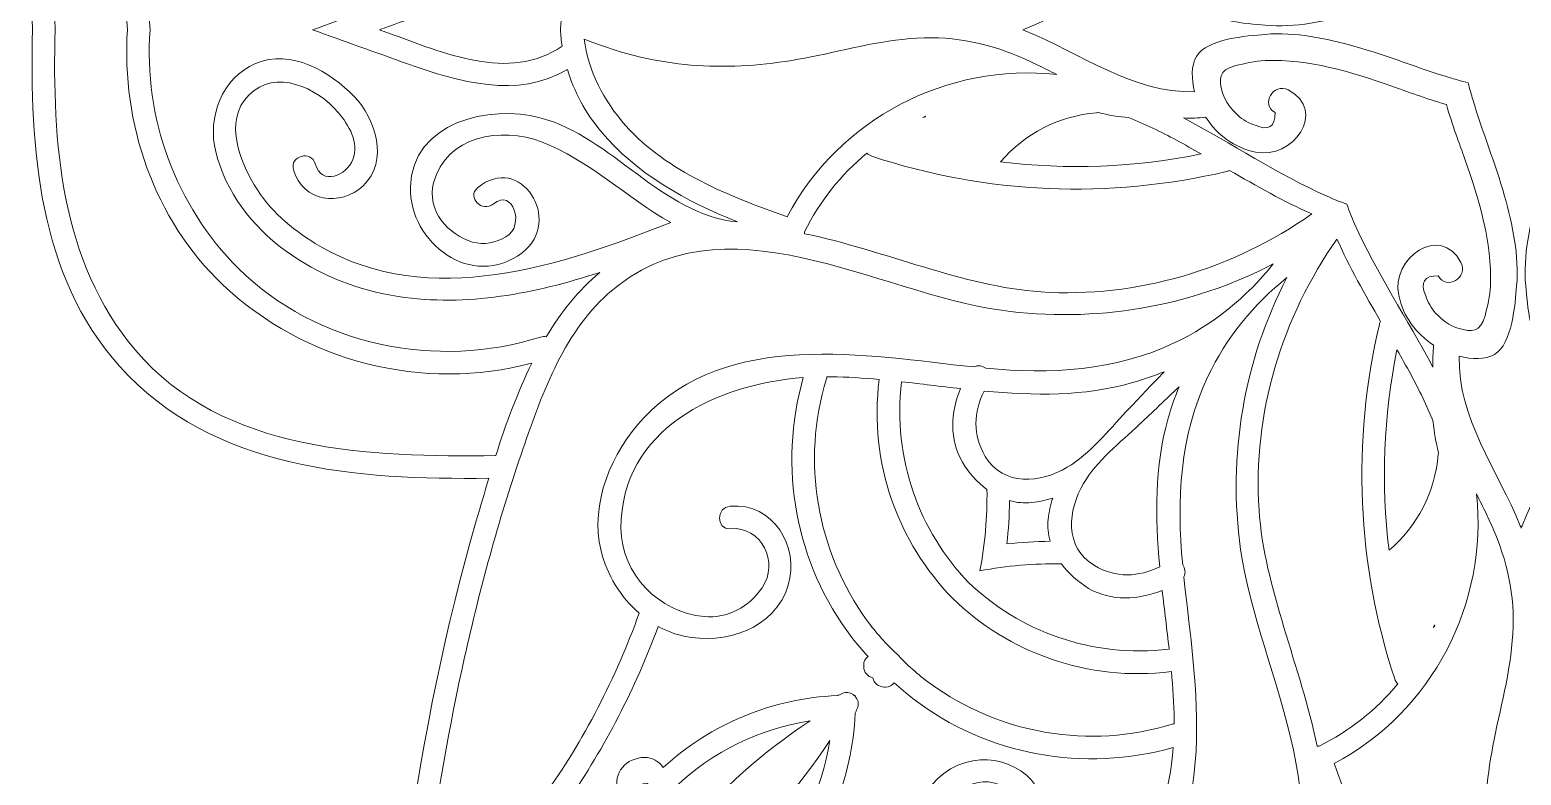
# Model space of a CAD drawing. Header units: inches. Extents: x 57 to 653, y -399 to -7.
# Drawn here: x 57.5 to 150, y -146.3 to -100 of the extents above; entities that cross this region are included whole.
import ezdxf

# ---------------------------------------------------------------- set-up
doc = ezdxf.new("R2010")
doc.units = ezdxf.units.IN
doc.header["$MEASUREMENT"] = 0
doc.layers.add('Layer 1', color=7, linetype='Continuous')

# ---------------------------------------------------------------- blocks, each defined once
blk = doc.blocks.new('block 6')
at = {"layer": 'Layer 1', "lineweight": 0}
for points, knots in [([(236.968894737045, -79.11944948006021), (231.1768850215267, -72.65086168215021), (222.1841042384058, -72.07138004308217), (214.0566504423259, -72.16523429268273), (214.3267687312036, -71.26615461727124), (214.5816922614413, -70.38064860363374), (214.830808877552, -69.5260886032047), (218.688632278785, -56.29171998138918), (220.1704599824643, -42.5868219468357), (221.1286008136594, -28.87142307590329), (207.4131535517718, -29.82951551614678), (193.7082555172219, -31.31131902434936), (180.4739110908795, -35.16921501201068), (179.6193268949755, -35.41830743264654), (178.7338692722915, -35.67327935383582), (177.8347654014033, -35.94337344723499), (177.9286438464806, -27.81589545568204), (177.3492105983623, -18.82313886803604), (170.8805018230742, -13.03110495704277), (165.2238899886524, -7.966048303980642), (157.3276481567882, -7.464476096134604), (150, -7.62963441213833), (142.6723518432154, -7.464476096134604), (134.7761100113512, -7.966048303980642), (129.1194981769258, -13.03110495704277), (122.6507894016395, -18.82313886803604), (122.0713561535249, -27.81589545568204), (122.1652345986004, -35.94337344723499), (121.2661307277122, -35.67327935383582), (120.3806731050245, -35.41830743264654), (119.5260889091205, -35.16921501201068), (106.2917444827781, -31.31131902434936), (92.58684644822824, -29.82951551614678), (78.87139918634603, -28.87142307590329), (79.82954001753933, -42.5868219468357), (81.31136772121499, -56.29171998138918), (85.1691911224516, -69.5260886032047), (85.41830773856236, -70.38064860363374), (85.67323126880183, -71.26615461727124), (85.94334955767408, -72.16523429268273), (77.81589576159786, -72.07138004308217), (68.82311497847877, -72.65086168215021), (63.03110526296041, -79.11944948006021), (57.96602441441973, -84.77613390091028), (57.46450059752533, -92.67232734182289), (57.62961052257742, -99.999999694086), (57.46450059752533, -107.327696241824), (57.96602441441973, -115.2238654872599), (63.03110526296041, -120.8805499081118), (68.82311497847877, -127.34913770602), (77.81589576159786, -127.9286435405629), (85.94334955767408, -127.8347650954875), (85.67323126880183, -128.7338447708989), (85.41830773856236, -129.6193749800132), (85.1691911224516, -130.4739349804404), (81.31136772121499, -143.7083036022577), (79.82954001753933, -157.4131774413327), (78.87139918634603, -171.1286005077418), (92.58684644822824, -170.1705080674983), (106.2917444827781, -168.6887045592957), (119.5260889091205, -164.8307843761595), (120.3806731050245, -164.5816919555255), (121.2661307277122, -164.3267442298093), (122.1652345986004, -164.0566259409352), (122.0713561535249, -172.18410393249), (122.6507894016395, -181.176884715609), (129.1194981769258, -186.9688944311274), (134.7761100113512, -192.0339752796663), (142.6723518432154, -192.5355232920356), (150, -192.3703649760319), (157.3276481567882, -192.5355232920356), (165.2238899886524, -192.0339752796663), (170.8805018230742, -186.9688944311274), (177.3492105983623, -181.176884715609), (177.9286438464806, -172.18410393249), (177.8347654014033, -164.0566259409352), (178.7338692722915, -164.3267442298093), (179.6193268949755, -164.5816919555255), (180.4739110908795, -164.8307843761595), (193.7082555172219, -168.6887045592957), (207.4131535517718, -170.1705080674983), (221.1286008136594, -171.1286005077418), (220.1704599824643, -157.4131774413327), (218.688632278785, -143.7083036022577), (214.830808877552, -130.4739349804404), (214.5816922614413, -129.6193749800132), (214.3267687312036, -128.7338447708989), (214.0566504423259, -127.8347650954875), (222.1841042384058, -127.9286435405629), (231.1768850215267, -127.34913770602), (236.968894737045, -120.8805499081118), (242.0339755855821, -115.2238654872599), (242.5354994024747, -107.327696241824), (242.3703894774226, -99.999999694086), (242.5354994024747, -92.67232734182289), (242.0339755855821, -84.77613390091028), (236.968894737045, -79.11944948006021)], [0, 0, 0, 0, 1, 1, 1, 2, 2, 2, 3, 3, 3, 4, 4, 4, 5, 5, 5, 6, 6, 6, 7, 7, 7, 8, 8, 8, 9, 9, 9, 10, 10, 10, 11, 11, 11, 12, 12, 12, 13, 13, 13, 14, 14, 14, 15, 15, 15, 16, 16, 16, 17, 17, 17, 18, 18, 18, 19, 19, 19, 20, 20, 20, 21, 21, 21, 22, 22, 22, 23, 23, 23, 24, 24, 24, 25, 25, 25, 26, 26, 26, 27, 27, 27, 28, 28, 28, 29, 29, 29, 30, 30, 30, 31, 31, 31, 32, 32, 32, 32]), ([(170.26458179785, -103.8487497919941), (170.4560164002851, -103.0679859919474), (170.483308896688, -102.2222331446155), (170.1517340999544, -101.6563493627982), (169.5009725899599, -100.5454141035989), (167.012903449724, -100.3809332609126), (165.8897494753819, -100.2820221569236), (164.0298916619395, -100.118242983026), (162.0978345495041, -100.5345987260353), (160.3185960605479, -101.0312108613944), (158.2955639600968, -101.5958122830089), (156.3466667966895, -102.4032878880444), (154.3323450674307, -102.9995127961847), (154.0230301081883, -103.091092671084), (153.66822765494, -103.1933185552207), (153.2901975451787, -103.2901972392629), (153.1933188611383, -103.668227349026), (153.0911171724765, -104.0229814113227), (152.9994647111471, -104.3323931524683), (152.4032881939602, -106.3466180998221), (151.5958367844014, -108.295563654181), (151.031211167312, -110.3185715591553), (150.534623227426, -112.0978342435883), (150.1182674844167, -114.0298913560237), (150.2820224628394, -115.8897249739894), (150.3809335668266, -117.0129273392831), (150.5454628004663, -119.5010448704707), (151.6563254732373, -120.1518063804651), (152.2222092550564, -120.4832843952972), (153.0679862978632, -120.4560644853209), (153.848725902435, -120.2646056874109), (153.9423140018043, -124.1004595968589), (151.4609228128174, -127.3299990848718), (150.0542946471032, -130.7814110835407), (150.0347447028707, -130.8293665160527), (150.0189692528202, -130.8771525802349), (150, -130.9250838172684), (149.9810307471816, -130.8771525802349), (149.9652552971347, -130.8293665160527), (149.9457053529022, -130.7814110835407), (148.539077187188, -127.3299990848718), (146.0576859981975, -124.1004595968589), (146.1512740975686, -120.2646056874109), (146.9320137021368, -120.4560644853209), (147.7777907449472, -120.4832843952972), (148.3436745267627, -120.1518063804651), (149.4545371995355, -119.5010448704707), (149.6190664331734, -117.0129273392831), (149.7179775371624, -115.8897249739894), (149.8817325155851, -114.0298913560237), (149.465376772574, -112.0978342435883), (148.9687888326916, -110.3185715591553), (148.4041632156022, -108.295563654181), (147.5967118060398, -106.3466180998221), (147.0005352888529, -104.3323931524683), (146.9088828275271, -104.0229814113227), (146.8066811388671, -103.668227349026), (146.7098024548213, -103.2901972392629), (146.33177234506, -103.1933185552207), (145.9769698918117, -103.091092671084), (145.6676549325693, -102.9995127961847), (143.6533332033159, -102.4032878880444), (141.7044360399032, -101.5958122830089), (139.6814039394558, -101.0312108613944), (137.9021654504995, -100.5345987260353), (135.9701083380605, -100.118242983026), (134.1102505246236, -100.2820221569236), (132.9870965502778, -100.3809332609126), (130.4990274100419, -100.5454141035989), (129.8482659000456, -101.6563493627982), (129.516691103312, -102.2222331446155), (129.5439835997149, -103.0679859919474), (129.73541820215, -103.8487497919941), (125.8995642927021, -103.9423378913634), (122.6700490001676, -101.4609225068998), (119.2186128060221, -100.0542701457107), (119.1707057644599, -100.0347202014782), (119.1228955048027, -100.0189689469044), (119.0749884632442, -100.0000238895609), (119.0749884632442, -100.0000238895609), (119.0748916813409, -100.0000238895609), (119.0748916813409, -100.0000238895609), (119.1228955048027, -99.98103044126583), (119.1706089825602, -99.96527918669199), (119.2186128060221, -99.94575343793622), (122.6700490001676, -98.53910107674528), (125.8995642927021, -96.05768569228167), (129.73541820215, -96.15124959617606), (129.5439835997149, -96.93203759169774), (129.516691103312, -97.77779043903138), (129.8482659000456, -98.3436984163236), (130.4990274100419, -99.4546094800462), (132.9870965502778, -99.61909032273434), (134.1102505246236, -99.71800142672146), (135.9701083380605, -99.88178060062091), (137.9021654504995, -99.46540066213493), (139.6814039394558, -98.96881272225073), (141.7044360399032, -98.40418710516133), (143.6533332033159, -97.59671150012582), (145.6676549325693, -97.00048659198728), (145.9769698918117, -96.90890671708621), (146.33177234506, -96.8066808329495), (146.7098024548213, -96.70982634438224), (146.8066811388671, -96.3317962346191), (146.9088828275271, -95.97701797684749), (147.0005352888529, -95.66763043117862), (147.5967118060398, -93.65338128834992), (148.4041632156022, -91.70445992946406), (148.9687888326916, -89.68145202449159), (149.465376772574, -87.90216514458189), (149.8817325155851, -85.97013222762143), (149.7179775371624, -84.11029860965573), (149.6190664331734, -82.98707204888706), (149.4545371995355, -80.49897871317444), (148.3436745267627, -79.84821720317996), (147.7777907449472, -79.51671499287113), (146.9320137021368, -79.54395909832601), (146.1512740975686, -79.73541789623414), (146.0576859981975, -75.89953979130951), (148.539077187188, -72.67000030330018), (149.9457053529022, -69.21861250010443), (149.9652552971347, -69.17065706759422), (149.9810307471816, -69.122871003412), (150, -69.0749397663767), (150.0189692528202, -69.122871003412), (150.0347447028707, -69.17065706759422), (150.0542946471032, -69.21861250010443), (151.4609228128174, -72.67000030330018), (153.9423140018043, -75.89953979130951), (153.848725902435, -79.73541789623414), (153.0679862978632, -79.54395909832601), (152.2222092550564, -79.51671499287113), (151.6563254732373, -79.84821720317996), (150.5454628004663, -80.49897871317444), (150.3809335668266, -82.98707204888706), (150.2820224628394, -84.11029860965573), (150.1182674844167, -85.97013222762143), (150.534623227426, -87.90216514458189), (151.031211167312, -89.68145202449159), (151.5958367844014, -91.70445992946406), (152.4032881939602, -93.65338128834992), (152.9994647111471, -95.66763043117862), (153.0911171724765, -95.97701797684749), (153.1933188611383, -96.3317962346191), (153.2901975451787, -96.70982634438224), (153.66822765494, -96.8066808329495), (154.0230301081883, -96.90890671708621), (154.3323450674307, -97.00048659198728), (156.3466667966895, -97.59671150012582), (158.2955639600968, -98.40418710516133), (160.3185960605479, -98.96881272225073), (162.0978345495041, -99.46540066213493), (164.0298916619395, -99.88178060062091), (165.8897494753819, -99.71800142672146), (167.012903449724, -99.61909032273434), (169.5009725899599, -99.4546094800462), (170.1517340999544, -98.3436984163236), (170.483308896688, -97.77779043903138), (170.4560164002851, -96.93203759169774), (170.26458179785, -96.15124959617606), (174.1004357072998, -96.05768569228167), (177.3299509998378, -98.53910107674528), (180.7813871939834, -99.94575343793622), (180.8293910174452, -99.96527918669199), (180.8771044951973, -99.98103044126583), (180.9251083186591, -100.0000238895609), (180.9251083186591, -100.0000238895609), (180.9250115367595, -100.0000238895609), (180.9250115367595, -100.0000238895609), (180.8771044951973, -100.0189689469044), (180.8292942355401, -100.0347202014782), (180.7813871939834, -100.0542701457107), (177.3299509998378, -101.4609225068998), (174.1004357072998, -103.9423378913634), (170.26458179785, -103.8487497919941)], [0, 0, 0, 0, 1, 1, 1, 2, 2, 2, 3, 3, 3, 4, 4, 4, 5, 5, 5, 6, 6, 6, 7, 7, 7, 8, 8, 8, 9, 9, 9, 10, 10, 10, 11, 11, 11, 12, 12, 12, 13, 13, 13, 14, 14, 14, 15, 15, 15, 16, 16, 16, 17, 17, 17, 18, 18, 18, 19, 19, 19, 20, 20, 20, 21, 21, 21, 22, 22, 22, 23, 23, 23, 24, 24, 24, 25, 25, 25, 26, 26, 26, 27, 27, 27, 28, 28, 28, 29, 29, 29, 30, 30, 30, 31, 31, 31, 32, 32, 32, 33, 33, 33, 34, 34, 34, 35, 35, 35, 36, 36, 36, 37, 37, 37, 38, 38, 38, 39, 39, 39, 40, 40, 40, 41, 41, 41, 42, 42, 42, 43, 43, 43, 44, 44, 44, 45, 45, 45, 46, 46, 46, 47, 47, 47, 48, 48, 48, 49, 49, 49, 50, 50, 50, 51, 51, 51, 52, 52, 52, 53, 53, 53, 54, 54, 54, 55, 55, 55, 56, 56, 56, 57, 57, 57, 58, 58, 58, 58]), ([(64.02244228658674, -119.8892370799567), (59.32687474042359, -114.3432953506326), (58.86812852427647, -107.0002830668818), (59.03014142845859, -99.999999694086), (58.86812852427647, -92.99971632129018), (59.32687474042359, -85.65670403753757), (64.02244228658674, -80.11076230821345), (69.43235705245388, -73.72102756507229), (78.67183490413117, -73.46240212707562), (86.36173772063194, -73.57205602220165), (86.36725428905083, -73.57212860862819), (86.37189982035306, -73.57077366199883), (86.37731960687415, -73.5707252710472), (86.9957559615541, -75.51608989502893), (87.710006399353, -77.48398050673313), (88.61840133284568, -79.31233581102788), (81.88363910857697, -77.5090954103398), (74.49530869914815, -79.37853463209103), (69.42074322419649, -84.19384558668025), (65.18247016564601, -88.21561753014066), (63.12866142031817, -94.21546638050677), (63.52130559730176, -99.999999694086), (63.12866142031817, -105.7845330076634), (65.18247016564601, -111.7843818580295), (69.42074322419649, -115.8061538014899), (74.49530869914815, -120.6214647560791), (81.88363910857697, -122.4909039778322), (88.61840133284568, -120.687687772619), (87.710006399353, -122.516043076912), (86.9957559615541, -124.4839094931413), (86.37731960687415, -126.429274117123), (86.37189982035306, -126.4292257261714), (86.36725428905083, -126.427870779542), (86.36173772063194, -126.4279433659685), (78.67183490413117, -126.5376214565695), (69.43235705245388, -126.2789718230979), (64.02244228658674, -119.8892370799567)], [0, 0, 0, 0, 1, 1, 1, 2, 2, 2, 3, 3, 3, 4, 4, 4, 5, 5, 5, 6, 6, 6, 7, 7, 7, 8, 8, 8, 9, 9, 9, 10, 10, 10, 11, 11, 11, 12, 12, 12, 12]), ([(88.00925604077202, -113.8359404241346), (90.62004463292214, -111.8487418229524), (87.88402025940195, -107.5773451583955), (85.24245502237136, -109.810176227209), (84.551045113476, -110.3945695478124), (85.54789870552668, -111.381164258235), (86.23369526409624, -110.8014890553641), (87.43301659542522, -109.787747021388), (88.22459577303744, -112.1702996928161), (87.00262747660781, -112.8530718169441), (86.37780351638685, -113.2022125289168), (85.6511649951135, -113.3808961157429), (84.93875341345301, -113.171798816169), (83.41095430625865, -112.7233840680747), (82.06413735606657, -111.2126911620835), (82.51910907803358, -109.4959253909583), (83.29559027890718, -106.5661678448269), (86.70018403241556, -106.0004050403877), (89.2068352978622, -106.9566828199659), (92.15965113217862, -108.0831515744576), (94.51929068827485, -110.4373229530829), (97.22821612919688, -111.9582989361752), (90.45493470787005, -114.6411658499455), (82.28470331104836, -117.4108219344616), (75.45993391778211, -113.4229236567498), (73.95865305177358, -112.5456683002685), (72.53770116454325, -111.4171913213067), (71.58391551894783, -109.939307480141), (70.56286645136242, -108.3572137258452), (69.41803333093594, -105.6753630220483), (71.05074402005084, -104.0516530498317), (72.72623230991303, -102.3854558225758), (75.27798394175807, -103.5869789421795), (76.59886334217481, -105.1303841310928), (77.26123868042669, -105.9043731979891), (77.91471008368171, -106.9981296695569), (77.50735505757257, -108.0533669440756), (77.12893782020365, -109.0334288761023), (75.5718137966578, -109.7192496301486), (75.17500799787922, -108.3202672347034), (74.92879483883371, -107.4519642041723), (73.57597741071004, -107.8213807246429), (73.8231583887773, -108.692925948897), (74.38855826108374, -110.6864879601435), (76.74955276381115, -110.9971820614919), (78.15269678104778, -109.6791819226619), (79.76353476027907, -108.1661662510196), (78.90585354350878, -105.4973811040109), (77.5902003658066, -104.1390954984163), (76.10285609370658, -102.6035054480999), (73.65795168182558, -101.1494057593845), (71.47174529436415, -102.0936341921461), (69.38067551670974, -102.9968029029242), (68.46308630251588, -105.4207782284666), (69.0059359916213, -107.5813616073337), (70.27726305814213, -112.6419662928984), (75.41376895046415, -115.8222437927216), (80.3220631175318, -116.5562861295075), (84.61114667470792, -117.197683990471), (88.78302734839053, -116.3771912195971), (92.82647843792802, -115.0604976364466), (91.50250201664312, -116.170803813282), (90.41757689364385, -117.5379449629218), (89.50753666781566, -119.0540334599573), (89.40136692116539, -119.0298621798975), (89.28290587294578, -119.0305638486898), (89.15108892222997, -119.0727849534978), (82.77093558740307, -121.1155121710326), (75.22281825753817, -119.6016012667951), (70.41208024782645, -114.8148409733385), (66.4923164292195, -110.9145787080142), (64.52270793875505, -105.4286659534919), (64.92212684888727, -99.999999694086), (64.52270793875505, -94.57135763015322), (66.4923164292195, -89.08544487563267), (70.41208024782645, -85.18515841483168), (75.22281825753817, -80.39842231685179), (82.77093558740307, -78.88451141261248), (89.15108892222997, -80.92723863014908), (89.28290587294578, -80.96945973495713), (89.40136692116539, -80.97016140374762), (89.50753666781566, -80.94596592821108), (90.41757689364385, -82.4620544252466), (91.50250201664312, -83.82919557489004), (92.82647843792802, -84.93952594720031), (88.78302734839053, -83.6228081685731), (84.61114667470792, -82.8023153976992), (80.3220631175318, -83.44373745413759), (75.41376895046415, -84.17775559545044), (70.27726305814213, -87.35803309527182), (69.0059359916213, -92.41866197631134), (68.46308630251588, -94.5792453551785), (69.38067551670974, -97.00322068072273), (71.47174529436415, -97.90638939150085), (73.65795168182558, -98.85061782426055), (76.10285609370658, -97.3964939400721), (77.5902003658066, -95.8609280852288), (78.90585354350878, -94.50264247963423), (79.76353476027907, -91.83385733262548), (78.15269678104778, -90.3208416609832), (76.74955276381115, -89.00281732668009), (74.38855826108374, -89.3135356235016), (73.8231583887773, -91.30707343927315), (73.57597741071004, -92.17861866352723), (74.92879483883371, -92.54805937947458), (75.17500799787922, -91.67975634894174), (75.5718137966578, -90.28077395349646), (77.12893782020365, -90.96657051206785), (77.50735505757257, -91.9466566395713), (77.91471008368171, -93.0018697186133), (77.26123868042669, -94.09565038565779), (76.59886334217481, -94.86961525707738), (75.27798394175807, -96.4130204459907), (72.72623230991303, -97.61456776106934), (71.05074402005084, -95.9483463383367), (69.41803333093594, -94.32466056159683), (70.56286645136242, -91.64278566232315), (71.58391551894783, -90.06069190802737), (72.53770116454325, -88.58280806686344), (73.95865305177358, -87.45435528337657), (75.45993391778211, -86.57707573142216), (82.28470331104836, -82.58917745371036), (90.45493470787005, -85.35885773369955), (97.22831291109651, -88.04170045199498), (94.51929068827485, -89.56267643508727), (92.15965113217862, -91.9168720091875), (89.2068352978622, -93.04334076367923), (86.70018403241556, -93.99961854325738), (83.29559027890718, -93.43383154334151), (82.51910907803358, -90.5040981926868), (82.06413735606657, -88.78733242156159), (83.41095430625865, -87.27661532009552), (84.93875341345301, -86.82822476747606), (85.6511649951135, -86.6191274679004), (86.37780351638685, -86.79778685925339), (87.00262747660781, -87.14695176670284), (88.22459577303744, -87.82972389083079), (87.43301659542522, -90.2122765622571), (86.23369526409624, -89.19853452828283), (85.54789870552668, -88.61883512993518), (84.551045113476, -89.60542984035783), (85.24245502237136, -90.18984735643608), (87.88402025940195, -92.42267842524961), (90.62004463292214, -88.15128176069265), (88.00925604077202, -86.16405896403558), (84.91707426737412, -83.81029890849459), (81.00002034203135, -86.7669618234213), (81.0797686293954, -90.2441661990124), (81.17200178213352, -94.26978522308491), (86.00335433700093, -95.3789542125669), (89.11547318224075, -94.54643629035309), (93.66131912579476, -93.33042008090524), (96.62149038467396, -88.54849888255376), (101.3723203969621, -88.07206577379111), (98.17416244072047, -89.37513730421415), (95.13685600583449, -91.01503404956384), (92.87428869758696, -93.72804852585068), (91.94014977812367, -94.84820226122793), (91.23586787624663, -96.15470954917691), (90.81815718660619, -97.53247251257926), (87.72394299326152, -95.69639885158904), (84.09597660961117, -96.75069250256092), (80.89985107331267, -97.8904445731223), (78.93324282181129, -98.59175043150935), (76.96779595313637, -99.29641946099582), (75.00196195685203, -99.999999694086), (75.00196195685203, -99.999999694086), (75.00196195685203, -99.999999694086), (75.00196195685203, -99.999999694086), (76.96779595313637, -100.7035799271725), (78.93324282181129, -101.4082731521357), (80.89985107331267, -102.1095790105228), (84.09597660961117, -103.2493310810842), (87.72394299326152, -104.3036247320561), (90.81815718660619, -102.4675510710658), (91.23586787624663, -103.8453140344682), (91.94014977812367, -105.1517971269423), (92.87428869758696, -106.2719508623195), (95.13685600583449, -108.9849895340831), (98.17416244072047, -110.6248862794309), (101.3723203969621, -111.927957809854), (96.62149038467396, -111.4515247010913), (93.66131912579476, -106.6696035027398), (89.11547318224075, -105.4535630978171), (86.00335433700093, -104.6210693710782), (81.17200178213352, -105.730238360562), (81.0797686293954, -109.7558331891578), (81.00002034203135, -113.2330375647489), (84.91707426737412, -116.1897004796738), (88.00925604077202, -113.8359404241346)], [0, 0, 0, 0, 1, 1, 1, 2, 2, 2, 3, 3, 3, 4, 4, 4, 5, 5, 5, 6, 6, 6, 7, 7, 7, 8, 8, 8, 9, 9, 9, 10, 10, 10, 11, 11, 11, 12, 12, 12, 13, 13, 13, 14, 14, 14, 15, 15, 15, 16, 16, 16, 17, 17, 17, 18, 18, 18, 19, 19, 19, 20, 20, 20, 21, 21, 21, 22, 22, 22, 23, 23, 23, 24, 24, 24, 25, 25, 25, 26, 26, 26, 27, 27, 27, 28, 28, 28, 29, 29, 29, 30, 30, 30, 31, 31, 31, 32, 32, 32, 33, 33, 33, 34, 34, 34, 35, 35, 35, 36, 36, 36, 37, 37, 37, 38, 38, 38, 39, 39, 39, 40, 40, 40, 41, 41, 41, 42, 42, 42, 43, 43, 43, 44, 44, 44, 45, 45, 45, 46, 46, 46, 47, 47, 47, 48, 48, 48, 49, 49, 49, 50, 50, 50, 51, 51, 51, 52, 52, 52, 53, 53, 53, 54, 54, 54, 55, 55, 55, 56, 56, 56, 57, 57, 57, 58, 58, 58, 59, 59, 59, 60, 60, 60, 61, 61, 61, 62, 62, 62, 63, 63, 63, 63]), ([(90.49035688405456, -101.0158467344299), (87.16647923693017, -103.2773010508026), (83.11373708478641, -101.4162818545374), (79.74679149120675, -100.2120004507251), (79.54925962894049, -100.1413254666859), (79.35172776666877, -100.0706746781234), (79.15409912249743, -99.999999694086), (79.15409912249743, -99.999999694086), (79.15409912249743, -99.999999694086), (79.15409912249743, -99.999999694086), (79.35163098476914, -99.92934890552351), (79.5491628470354, -99.8586739214843), (79.74679149120675, -99.78802313292181), (83.11373708478641, -98.58371753363099), (87.16647923693017, -96.72269833736573), (90.49035688405456, -98.98417684921515), (90.44003029493979, -99.32153436460248), (90.40576950158356, -99.66056136780207), (90.39144578006562, -99.999999694086), (90.40576950158356, -100.3394622158448), (90.44003029493979, -100.6784892190444), (90.49035688405456, -101.0158467344299)], [0, 0, 0, 0, 1, 1, 1, 2, 2, 2, 3, 3, 3, 4, 4, 4, 5, 5, 5, 6, 6, 6, 7, 7, 7, 7]), ([(94.43315479536977, -105.9384404275424), (93.0683364113811, -104.4090686144373), (92.11155052681715, -102.5202972077332), (91.85875619842409, -100.5746906289969), (92.493742258368, -100.8255493193465), (93.13598696097506, -101.0575113433024), (93.7885873271116, -101.261019488029), (98.01514977550141, -102.5789954313823), (102.05308429662, -102.5045459531593), (106.3534913363437, -101.5948444639871), (108.6612557928947, -101.1066765495889), (111.0237020241511, -100.4808605748731), (113.3981492112744, -100.4941196954642), (115.7558531293234, -100.5072578386789), (117.8588270809432, -101.1401146967783), (119.9662530000569, -102.1670916558705), (120.3730273347574, -102.3653493824058), (120.780285578965, -102.5704060375665), (121.1888019879007, -102.7767692484067), (114.4295539423856, -102.0388314400589), (107.6677895674165, -105.4921790767712), (104.4602437666654, -111.6104889753587), (100.8536661833914, -110.3155229292388), (97.03784612768322, -108.856947077551), (94.43315479536977, -105.9384404275424)], [0, 0, 0, 0, 1, 1, 1, 2, 2, 2, 3, 3, 3, 4, 4, 4, 5, 5, 5, 6, 6, 6, 7, 7, 7, 8, 8, 8, 8]), ([(129.0562995948294, -105.4733308013292), (129.5051740569597, -105.4914532125058), (129.9601457789213, -105.4801539254295), (130.4225697073507, -105.4313032603241), (131.1877274256749, -106.5483841703099), (132.1723864980559, -107.3050250812466), (133.5213326500943, -107.5939674500878), (135.819999607842, -108.0863211817541), (138.0166584407307, -105.0259080677315), (135.5523008665205, -103.7342568017611), (134.6229042602608, -103.2471292928112), (133.7992902730421, -104.6531041806866), (134.7300418259329, -105.1409575539019), (134.7391393247344, -106.0249150571053), (134.327816240635, -106.2862261928858), (133.4960725736382, -105.9248667657666), (133.0892982389378, -105.797211436844), (132.7273339249314, -105.5910901807583), (132.4098892859092, -105.3064546065634), (132.0217938583246, -104.9138346250529), (131.6325370479135, -104.4657828090931), (131.4740082922071, -103.9206103543329), (131.217923379143, -103.0396772855729), (131.234085956803, -102.5103044763382), (132.2401338295549, -102.2434525766603), (132.8582798385305, -102.0794314480063), (133.4653927106574, -101.935686127852), (134.1102505246236, -101.9111277201828), (136.8584694178135, -101.806409702067), (139.4065433373762, -102.6014730281531), (141.9711669622029, -103.4965846455798), (142.900660350364, -103.8209733860785), (144.0891421086526, -104.2714205541197), (145.3579528457194, -104.6420468483666), (145.7286275309179, -105.9109059763832), (146.1790505034824, -107.099339343722), (146.5034634394578, -108.0288085364064), (147.3985024704562, -110.5934805521865), (148.1935657965441, -113.1415302762744), (148.0889445603279, -115.8897249739894), (148.0643619571838, -116.5345827879537), (147.920544050603, -117.1417198555573), (147.7565955083774, -117.7599384509576), (147.4896710222729, -118.7659621282364), (146.9602740175615, -118.7821247058946), (146.0793651442764, -118.5260155973538), (145.5342894714195, -118.3674868416456), (145.086189264508, -117.9781816402847), (144.6935450875244, -117.5901104081768), (144.4089095133259, -117.2727141601063), (144.2027640617671, -116.9106772596715), (144.0751087328445, -116.5039271204496), (143.71382189215, -115.672183453451), (143.9751330279305, -115.2608603693534), (144.8590421401859, -115.269957868155), (145.3469197088743, -116.2007094210421), (146.7528704012766, -115.3771438247768), (146.2657670877998, -114.4477230230423), (144.9741158218276, -111.9833412533553), (141.9136785123319, -114.180000086244), (142.4061048304247, -116.4786428485149), (142.6949988083161, -117.827637391505), (143.4516397192529, -118.8123206593627), (144.5686964337619, -119.5774299867353), (144.5198215731798, -120.0398539151647), (144.5085948725318, -120.4948014416532), (144.5266930882335, -120.9437242947333), (142.946438190078, -117.9570105991916), (141.0350924046979, -115.1157842980447), (139.6669834360346, -112.039015042561), (139.4912275017468, -111.6438545361198), (139.3285371242509, -111.2364269235841), (139.179299431149, -110.820700262937), (138.7636211614536, -110.6714383743602), (138.3561693534393, -110.5087963878123), (137.9610088470017, -110.3330646490012), (134.8842153960413, -108.964931484863), (132.0429890948963, -107.0535131130582), (129.0562995948294, -105.4733308013292)], [0, 0, 0, 0, 1, 1, 1, 2, 2, 2, 3, 3, 3, 4, 4, 4, 5, 5, 5, 6, 6, 6, 7, 7, 7, 8, 8, 8, 9, 9, 9, 10, 10, 10, 11, 11, 11, 12, 12, 12, 13, 13, 13, 14, 14, 14, 15, 15, 15, 16, 16, 16, 17, 17, 17, 18, 18, 18, 19, 19, 19, 20, 20, 20, 21, 21, 21, 22, 22, 22, 23, 23, 23, 24, 24, 24, 25, 25, 25, 26, 26, 26, 26]), ([(113.039185136231, -105.3954213701054), (112.9854711805456, -105.4093821594906), (112.9313700972471, -105.4216492655869), (112.8777529234612, -105.435803618775), (112.9296280230083, -105.4118742934697), (112.9813095587506, -105.3877514043616), (113.0334750040074, -105.3644269659453), (113.0352170782462, -105.3748310204264), (113.0368623705799, -105.3850899020526), (113.039185136231, -105.3954213701054)], [0, 0, 0, 0, 1, 1, 1, 2, 2, 2, 3, 3, 3, 3]), ([(123.7585550535423, -105.127698433309), (124.3827983223509, -105.2945988235515), (125.0186554194152, -105.4012282842341), (125.6631261057737, -105.4519903919063), (126.6583344054852, -105.8528126396232), (127.6430902597695, -106.3233178568807), (128.6174904505242, -106.8540456127466), (129.1255954367625, -107.1307934619163), (129.6314744392512, -107.4165662234627), (130.1367727503293, -107.7057989380119), (126.0191867237481, -108.5417042268018), (121.8234977021402, -108.7000636141802), (117.6905233531179, -108.1975477827891), (119.1911267458145, -106.4387302751838), (121.3065855628083, -105.3411751139556), (123.6497721955366, -105.1475629187225), (123.6884849563921, -105.1443449204762), (123.7232296592629, -105.1356345492841), (123.7585550535423, -105.127698433309)], [0, 0, 0, 0, 1, 1, 1, 2, 2, 2, 3, 3, 3, 4, 4, 4, 5, 5, 5, 6, 6, 6, 6]), ([(105.5410072678751, -112.5358207417266), (106.458596482069, -110.6610343198809), (107.7953481144377, -108.9955145659387), (109.4007663071498, -107.6470765188878), (109.4774175736457, -107.7329220660868), (109.577683624264, -107.8049036058037), (109.7108555216091, -107.8489151758022), (116.8218089995025, -110.1995540149983), (124.4253823592935, -110.515498534538), (131.7122853352776, -108.7957083289693), (131.7831296876448, -108.7789892553756), (131.843037685072, -108.7526645779926), (131.898009805489, -108.7225170154761), (133.5725302763294, -109.6909651192473), (135.2593420487392, -110.6470977259723), (137.0124494241172, -111.4309827423622), (132.1479974587164, -114.8524407423192), (126.164843486471, -116.6667142798506), (120.2018201498686, -116.2670776104351), (115.3879851192887, -115.9444793351249), (110.4547212214638, -113.6703465895716), (105.5292966577126, -112.6540398351899), (105.5360713908631, -112.6149641422016), (105.5399426669483, -112.5756948854087), (105.5410072678751, -112.5358207417266)], [0, 0, 0, 0, 1, 1, 1, 2, 2, 2, 3, 3, 3, 4, 4, 4, 5, 5, 5, 6, 6, 6, 7, 7, 7, 8, 8, 8, 8]), ([(80.72099811815679, -165.2207428553611), (81.46370243518504, -156.4034518562985), (82.50749524977618, -147.5848543015563), (84.44381076590435, -138.941383598738), (85.39566077346171, -134.6920290123944), (86.52694442758366, -130.4776610836725), (87.94479929394583, -126.3585265466572), (89.15273421456732, -122.8489486248018), (90.49296999541366, -118.9114737181044), (93.35858533589817, -116.3746023037147), (100.4556990017882, -110.0915454122078), (109.9858129055938, -116.3380671356554), (117.7471407658722, -117.4115961896787), (123.5601521541539, -118.2156360371882), (129.4678162427335, -117.2133384631416), (134.6154520537984, -114.532842705974), (132.9675466060453, -116.5987007981203), (130.8758961369767, -118.3037801545615), (128.4741564534506, -119.4394915807097), (124.777668483086, -121.1874695152746), (120.8069973839574, -121.3857514372867), (116.790258099405, -121.003438728354), (116.5763700956741, -120.8528702840995), (116.2858308254472, -120.8043341601751), (116.0410693949343, -120.9283601677689), (109.3341803584772, -120.2169406006069), (100.7443994158712, -118.5740436162905), (95.56463201329643, -124.0931041722961), (93.5538912144184, -126.2355409445117), (92.19565399977546, -129.3638707583614), (92.91077547469467, -132.3365026871397), (93.26761034788615, -133.8198063148247), (94.10951611461132, -135.2098605797983), (95.27351205165724, -136.214819656152), (93.81868649867647, -140.2392047109715), (91.8531428481001, -144.0900356197762), (89.36187990509279, -147.5746922018316), (88.39773859596608, -148.9233480081639), (86.90613592017144, -150.2844886798721), (87.03940459942169, -152.0725585173986), (87.07472999370111, -152.5469350107414), (87.27516531303627, -152.9734770489522), (87.57615702869407, -153.3016160881598), (85.21932414776165, -158.1903603109986), (82.86239448492415, -163.0790803383625), (80.50556160399174, -167.9678003657245), (80.57572848304517, -167.0519774212426), (80.64395972405327, -166.1360334993806), (80.72099811815679, -165.2207428553611)], [0, 0, 0, 0, 1, 1, 1, 2, 2, 2, 3, 3, 3, 4, 4, 4, 5, 5, 5, 6, 6, 6, 7, 7, 7, 8, 8, 8, 9, 9, 9, 10, 10, 10, 11, 11, 11, 12, 12, 12, 13, 13, 13, 14, 14, 14, 15, 15, 15, 16, 16, 16, 16]), ([(138.5690895381504, -112.9875260744921), (139.3528293816853, -114.7407302317733), (140.3090345748369, -116.4274452222835), (141.2775310695633, -118.1020140840737), (141.2473351160952, -118.1569862044907), (141.2210104387123, -118.2168700064394), (141.2042671696399, -118.2877143588066), (139.4845495505015, -125.5746657257441), (139.8004456790895, -133.17826328101), (142.1510845182856, -140.2891441724769), (142.1951202837572, -140.422316069822), (142.2671260189509, -140.5225821204403), (142.3529715661516, -140.5991608005079), (141.0045093236204, -142.2046757751232), (139.3389895696819, -143.5413548210654), (137.464227343311, -144.4590166216876), (137.424353199629, -144.4601296135625), (137.3850597473593, -144.4639041077462), (137.3459598588943, -144.4706788408967), (136.3296531045162, -139.5452300816705), (134.0555687499109, -134.6119903793224), (133.7328978881742, -129.7982037396923), (133.3332854142373, -123.8351320121401), (135.1475589517686, -117.8520748217961), (138.5690895381504, -112.9875260744921)], [0, 0, 0, 0, 1, 1, 1, 2, 2, 2, 3, 3, 3, 4, 4, 4, 5, 5, 5, 6, 6, 6, 7, 7, 7, 8, 8, 8, 8]), ([(111.0586402908211, -165.5562373191315), (102.4151453925315, -167.4924802488367), (93.59657203326424, -168.5363456498508), (84.7792568387249, -169.2790015759292), (83.86399039018215, -169.3560883609844), (82.94804646832017, -169.4243196019925), (82.03219932835964, -169.4945106765208), (86.92084676929699, -167.1376052091618), (91.80968777403723, -164.7807239372778), (96.69833521497276, -162.423818469917), (97.02652264513563, -162.7248343810516), (97.45304048786784, -162.9252213094333), (97.92746537216226, -162.9605708991912), (99.71551101421574, -163.0938153829629), (101.0766516859239, -161.6023336845465), (102.4253074922544, -160.6381439844681), (105.9100366607345, -158.1468568459859), (109.7607949831145, -156.1813131954095), (113.7851800379322, -154.7264876424288), (114.7901633097626, -155.8904593839998), (116.1802417702129, -156.732389346198), (117.663521202423, -157.0892484148681), (120.6361773266763, -157.8043940852622), (123.7644587495761, -156.4461326751425), (125.9069197172648, -154.4354160717394), (131.4260044687453, -149.2556728646396), (129.7830348980042, -140.6657467491823), (129.0716879172687, -133.9589544946284), (129.1956655339127, -133.7141204776872), (129.1471778009382, -133.423605402937), (128.9965851612069, -133.2097657901559), (128.614296647751, -129.1929539191806), (128.8125059833346, -125.2223796019516), (130.5604839179032, -121.5258916315852), (131.6962195395226, -119.1241519480591), (133.4013230914388, -117.0324288925658), (135.4671327926371, -115.384596031241), (132.7866612309463, -120.5322076468292), (131.7843878523745, -126.4398233444554), (132.5883551134575, -132.2528589282138), (133.6619567539074, -140.014210983969), (139.9084542818782, -149.5443248877746), (133.6253731948982, -156.6414627491376), (131.0885259759834, -159.5070055031974), (127.151051069286, -160.8472170885689), (123.641448951952, -162.05524879109), (119.5223144149404, -163.4730794619772), (115.3079464862167, -164.6043389206261), (111.0586402908211, -165.5562373191315)], [0, 0, 0, 0, 1, 1, 1, 2, 2, 2, 3, 3, 3, 4, 4, 4, 5, 5, 5, 6, 6, 6, 7, 7, 7, 8, 8, 8, 9, 9, 9, 10, 10, 10, 11, 11, 11, 12, 12, 12, 13, 13, 13, 14, 14, 14, 15, 15, 15, 16, 16, 16, 16]), ([(142.294224951549, -119.8632027482818), (142.5834092751466, -120.3685494503097), (142.8692062321697, -120.8744284528002), (143.1460024722928, -121.3825334390385), (143.6766576417285, -122.3569336297933), (144.1472112499378, -123.341665288599), (144.5480818886044, -124.3368735883141), (144.5987956053268, -124.981344274669), (144.7054492614861, -125.6172497626867), (144.872301260777, -126.241420445067), (144.8643651448001, -126.2767700348231), (144.855654773608, -126.3115631286437), (144.8524609708402, -126.3502516940243), (144.6588003846537, -128.6934383267562), (143.5612936143771, -130.8088487527984), (141.8024761067736, -132.3095247319179), (141.2998876889542, -128.1764777964709), (141.4583196627609, -123.980788774863), (142.294224951549, -119.8632027482818)], [0, 0, 0, 0, 1, 1, 1, 2, 2, 2, 3, 3, 3, 4, 4, 4, 5, 5, 5, 6, 6, 6, 6]), ([(120.4361291349524, -149.0725373103141), (120.6415971131955, -146.3885090137192), (117.9278325771684, -144.777356493305), (115.5323837172837, -145.4759282629566), (112.7950043971323, -146.2742579782407), (111.8101517609466, -149.4372599085309), (112.3631635497804, -151.948653487183), (112.4874315121288, -152.5130371495179), (112.6958997293405, -153.0456521524738), (112.9655341087037, -153.5432563023314), (109.1296801992557, -154.970087690117), (105.496487592889, -156.8352443126987), (102.1156054054027, -159.1492995928857), (101.2080815090303, -159.7704458408261), (100.3504970741596, -160.4573311957938), (99.45807115452044, -161.0986080793791), (99.15736978456698, -161.3147220668598), (98.10254383313622, -161.8154474330604), (97.66847700203289, -161.4482810918144), (97.6413780694329, -161.3238195656613), (97.58011512537996, -161.2037374205793), (97.49349532296219, -161.1027938966472), (97.46852559221043, -160.9436360585769), (97.47733274530765, -160.7430797618654), (97.5414023645244, -160.4794700559087), (97.70051181164308, -159.8246437060243), (98.07399317200361, -159.1946177185637), (98.3846630778753, -158.6003768394185), (98.92528678323288, -157.5661170421899), (99.62956868511355, -156.6324862277143), (100.4151473847887, -155.7739097783469), (100.7248494716405, -155.4354392710848), (101.0691026975564, -155.1312537526574), (101.4126784501568, -154.8284473763342), (101.7141540753237, -154.5564418403665), (102.054148897545, -154.3468122403301), (102.4323725711129, -154.1995343807466), (103.1583336190688, -153.9890579390667), (103.3893520194797, -154.1431105317988), (103.1255245542452, -154.6616679634699), (102.2692950660021, -154.3638942460584), (101.9046208587351, -155.7185021393725), (102.7529142310032, -156.0135175725718), (103.8916500915911, -156.4095491161333), (104.8162076027402, -155.5048076994444), (104.8382738764285, -154.3843394228861), (104.8474681571333, -153.9157214527186), (104.586737712767, -153.521214224118), (104.2132563524028, -153.2350785304388), (106.9326342387558, -150.2475179932535), (108.5112438445758, -146.4355692136342), (108.6729664030518, -142.4309518623268), (108.6795475723975, -142.4157571036922), (108.6867094331556, -142.4018689007335), (108.6930970386966, -142.3861176461614), (108.7403266069414, -142.2694954540821), (108.7875561751862, -142.152849066526), (108.834785743431, -142.0362268744466), (108.9255671676383, -141.8119348162345), (108.8398184023426, -141.5641005603284), (108.6798379181055, -141.3883688215155), (108.6793540085928, -141.366471916157), (108.677902280062, -141.3445266198469), (108.6774183705493, -141.3226297144865), (108.655448878766, -141.322097414024), (108.6334793869773, -141.3206456854932), (108.6116066770937, -141.3201617759823), (108.435850742806, -141.1602054872183), (108.1880890733264, -141.0744809173975), (107.9637486241627, -141.1652623416048), (107.8471264320851, -141.2124677143747), (107.7305042400039, -141.2596972826195), (107.6138820479264, -141.3069026553894), (107.5981065978758, -141.3132902609304), (107.5842667858706, -141.3204279262136), (107.5690720272323, -141.3269849000826), (103.56443048045, -141.4887800449869), (99.7524817008325, -143.0672928689037), (96.76492116364716, -145.786791732633), (96.47873707901817, -145.4132861767957), (96.08425404589252, -145.1525073414778), (95.6156360757268, -145.1617258176575), (94.49519199463975, -145.1837678958691), (93.59047477342756, -146.1083737979716), (93.98650631698911, -147.2471338540363), (94.2814975547135, -148.095378835349), (95.63605705707596, -147.7306562371323), (95.33835592609103, -146.874426748891), (95.8569133577621, -146.6106234791314), (96.01099014596912, -146.8416902704921), (95.8004895088161, -147.567627122975), (95.65318745375771, -147.9458991874926), (95.44355785371954, -148.2857972278107), (95.17160070870523, -148.5873454394059), (94.86877013690355, -148.9309453874812), (94.56458461847797, -149.2751502224455), (94.22613830668888, -149.5848281138205), (93.36748927089502, -150.3704793999241), (92.43393104284587, -151.0746645199015), (91.39962285466936, -151.6153366162107), (90.80538197552414, -151.9259823266075), (90.1753317925868, -152.2994878824429), (89.52050544270242, -152.4585973295634), (89.25696832317226, -152.5226669487802), (89.05633944003603, -152.5314741018756), (88.89722999291553, -152.5064559801722), (88.79628646898163, -152.4198361777562), (88.6761801284265, -152.358645820128), (88.55171860227347, -152.3315952784797), (88.1845280655507, -151.8974558609498), (88.68527762722806, -150.8427024959456), (88.90139161470688, -150.5419285395674), (89.54266849829037, -149.6495268154013), (90.2296264396864, -148.7919181850557), (90.85077268762689, -147.8844184841582), (93.16473118591239, -144.503512101197), (95.02991200397082, -140.8702952993553), (96.45676758722948, -137.0344413899074), (96.95442012803869, -137.3041241602223), (97.48701093552154, -137.5125439864823), (98.05134620690114, -137.6368361443074), (100.5627397855551, -138.1898479331394), (103.725765911322, -137.2049469060039), (104.5241198220792, -134.4675917813292), (105.2226915917308, -132.0721671169176), (103.6114664848919, -129.3583541899388), (100.9275107747217, -129.5638705591336), (100.0319878342161, -129.6324405368014), (100.0253098829653, -131.0348586897726), (100.9275107747217, -130.9658048025958), (102.8792146132946, -130.8163493502143), (103.9715919427599, -133.0630444265098), (102.9034100888293, -134.6376375833897), (102.098571790626, -135.8242320945883), (100.750012766197, -136.5507980294351), (99.29692928745499, -136.4229975276576), (96.50690061253954, -136.177582819304), (94.15103555062706, -133.7807306218365), (94.14532541840344, -130.9349313758121), (94.13303411682864, -124.7759004919008), (100.0659582818644, -121.9989373737735), (105.456613449207, -121.5848802009405), (103.8751971682268, -127.1050295533441), (104.9710586461661, -133.1570196534885), (108.4783379978489, -137.72645618569), (108.791137105567, -138.133980580129), (109.127647779309, -138.5196080692094), (109.4748044622902, -138.8943717897746), (109.3119205209841, -139.0236482155578), (109.2041054820002, -139.2205267999889), (109.2041054820002, -139.4407298228343), (109.2041054820002, -139.4718935953242), (109.2041054820002, -139.5030573678123), (109.2041054820002, -139.5342211403022), (109.2041054820002, -139.872909406844), (109.4549641723479, -140.160762979287), (109.778022161694, -140.2220501188167), (109.8391883238473, -140.5450839126879), (110.1271144827188, -140.7959426030357), (110.4657543583071, -140.7959426030357), (110.496918130797, -140.7959426030357), (110.5280819032869, -140.7959426030357), (110.5592456757749, -140.7959426030357), (110.7795212850469, -140.7959426030357), (110.9763756740031, -140.6881033685768), (111.1055795133616, -140.5252194272725), (111.4804158203515, -140.8724003057268), (111.8659949184803, -141.2089109794706), (112.2735435083978, -141.5216858917156), (116.8430042360742, -145.0289410479199), (122.8949701407419, -146.124802525861), (128.4151194931455, -144.543386244879), (128.0010865157874, -149.9340172167449), (125.2241233976638, -155.8669413817806), (119.0651167092255, -155.8546500802076), (116.2192448767746, -155.8489641434571), (113.8224410702587, -153.4930506905948), (113.5770021664302, -150.7031187975826), (113.4491532736993, -149.2500111233639), (114.1757917949726, -147.9014762944098), (115.3623379152195, -147.096541214305), (116.9369794630493, -146.0284077513279), (119.1836745393466, -147.1207608853165), (119.0342432824418, -149.0725373103141), (118.9651410043134, -149.974665615644), (120.3676075482381, -149.9679876643968), (120.4361291349524, -149.0725373103141)], [0, 0, 0, 0, 1, 1, 1, 2, 2, 2, 3, 3, 3, 4, 4, 4, 5, 5, 5, 6, 6, 6, 7, 7, 7, 8, 8, 8, 9, 9, 9, 10, 10, 10, 11, 11, 11, 12, 12, 12, 13, 13, 13, 14, 14, 14, 15, 15, 15, 16, 16, 16, 17, 17, 17, 18, 18, 18, 19, 19, 19, 20, 20, 20, 21, 21, 21, 22, 22, 22, 23, 23, 23, 24, 24, 24, 25, 25, 25, 26, 26, 26, 27, 27, 27, 28, 28, 28, 29, 29, 29, 30, 30, 30, 31, 31, 31, 32, 32, 32, 33, 33, 33, 34, 34, 34, 35, 35, 35, 36, 36, 36, 37, 37, 37, 38, 38, 38, 39, 39, 39, 40, 40, 40, 41, 41, 41, 42, 42, 42, 43, 43, 43, 44, 44, 44, 45, 45, 45, 46, 46, 46, 47, 47, 47, 48, 48, 48, 49, 49, 49, 50, 50, 50, 51, 51, 51, 52, 52, 52, 53, 53, 53, 54, 54, 54, 55, 55, 55, 56, 56, 56, 57, 57, 57, 58, 58, 58, 59, 59, 59, 60, 60, 60, 61, 61, 61, 62, 62, 62, 62]), ([(128.3351776419768, -143.1071670125857), (123.1958650744964, -144.6732433620764), (117.6678763880172, -143.7256517582155), (113.3229496733074, -140.5735135964405), (112.5738577507382, -140.0301074113959), (111.8865126817345, -139.4133889354798), (111.2571399721146, -138.7428839174481), (110.5866349540829, -138.1135112078264), (109.9698438917385, -137.4261177478711), (109.4265102931186, -136.6770984117284), (106.2743237403938, -132.3321716970186), (105.3267321365347, -126.8041588150645), (106.892856876977, -121.664894638534), (106.9069870346902, -121.6184877164578), (106.914342459253, -121.5742825826565), (106.9195686819676, -121.5308758995452), (107.0079305586205, -121.5310694633499), (107.0968731266894, -121.5298354940969), (107.1845575300304, -121.5313114181063), (108.1740556975183, -121.547885318847), (109.1692639972298, -121.613793794204), (110.1678596635174, -121.7051317143505), (109.5006452301586, -126.9255959067759), (111.364567883491, -131.8170016319236), (114.7108989319113, -135.2891249576514), (118.1830464531158, -138.6354318105969), (123.0744037873119, -140.4993060729757), (128.2949163706871, -139.8321642260435), (128.3862784863068, -140.8307598923311), (128.4520901797623, -141.8259198010946), (128.4687366669314, -142.8154905550091), (128.4701883954658, -142.9031023719217), (128.4689302307361, -142.9921175264153), (128.469123794539, -143.0804068166435), (128.4257655023812, -143.0857056257864), (128.3815361731049, -143.0930368548725), (128.3351776419768, -143.1071670125857)], [0, 0, 0, 0, 1, 1, 1, 2, 2, 2, 3, 3, 3, 4, 4, 4, 5, 5, 5, 6, 6, 6, 7, 7, 7, 8, 8, 8, 9, 9, 9, 10, 10, 10, 11, 11, 11, 12, 12, 12, 12]), ([(115.3302063237079, -126.8404036374159), (115.7123012733609, -127.4819708667073), (116.2355042363342, -128.0793087667207), (116.8545212824265, -128.5318367456566), (116.875135827584, -130.2390453039443), (116.7306404476858, -131.916953141359), (116.4190027227924, -133.5810453622435), (118.0830707482019, -133.26940763735), (119.7609785856184, -133.1249122574536), (121.4681145574777, -133.1455268026093), (121.9206667318886, -133.7645680441783), (122.5180046319019, -134.2877226162), (123.1596686430948, -134.6697933703763), (124.5517795234882, -135.4988271441143), (126.2652063189889, -135.3895845720726), (127.7291293707713, -134.7938677689217), (127.8652047251817, -136.0121825485458), (128.0201525505108, -137.2304247417433), (128.1538083573651, -138.4449650271836), (123.3491676074864, -139.0144055439032), (118.8776501647772, -137.3360863834041), (115.7031069926597, -134.2968927014281), (112.6639617016335, -131.1223979202587), (110.9855699547079, -126.6508804775494), (111.5550346669042, -121.8462155321959), (112.7695507568678, -121.979847143577), (113.9878413410152, -122.1347707734276), (115.2061319251643, -122.2709187142664), (114.6104393174901, -123.7347449841454), (114.5011725499699, -125.448220170596), (115.3302063237079, -126.8404036374159)], [0, 0, 0, 0, 1, 1, 1, 2, 2, 2, 3, 3, 3, 4, 4, 4, 5, 5, 5, 6, 6, 6, 7, 7, 7, 8, 8, 8, 9, 9, 9, 10, 10, 10, 10]), ([(116.7467062434407, -126.4787538645924), (115.9544495925165, -125.1483172513381), (116.0221969240156, -123.7294461750025), (116.6737326892271, -122.4226727368223), (119.775399089036, -122.7123893608805), (122.8675808624339, -122.7675792405753), (125.889305411074, -121.9005827657238), (126.5557455892158, -121.7093901180451), (127.206700663015, -121.4810332199431), (127.8433320152981, -121.223883705954), (127.0617213736077, -122.0468444153339), (126.2802075138243, -122.8698293201887), (125.4985968721339, -123.6927900295668), (124.3780560091473, -124.8727065895164), (123.2547084709968, -126.3257416773067), (121.8328855466498, -127.1574853443053), (120.1900127578065, -128.1185780235155), (117.8822483012609, -128.3855267050949), (116.7467062434407, -126.4787538645924)], [0, 0, 0, 0, 1, 1, 1, 2, 2, 2, 3, 3, 3, 4, 4, 4, 5, 5, 5, 6, 6, 6, 6]), ([(128.0994169283622, -124.1106942830102), (127.2324446489838, -127.1323946361754), (127.2876103332055, -130.2246248005249), (127.5773753482154, -133.3262428093822), (126.27062610551, -133.9778027700704), (124.8517066382246, -134.0455501015676), (123.5212458294936, -133.2532692551686), (121.6144487935144, -132.1177755883018), (121.8814700615239, -129.8099627408028), (122.8425143497825, -128.1670899519631), (123.6742580167793, -126.745339614039), (125.127244713618, -125.6219920758904), (126.3072096645192, -124.5014028219539), (127.1302429603238, -123.7198163757403), (127.9531794742288, -122.9382299295266), (128.7761159881302, -122.156643483313), (128.5189664741447, -122.7932990310692), (128.2906579669925, -123.4442783003451), (128.0994169283622, -124.1106942830102)], [0, 0, 0, 0, 1, 1, 1, 2, 2, 2, 3, 3, 3, 4, 4, 4, 5, 5, 5, 6, 6, 6, 6]), ([(120.7744786648382, -131.7458427383735), (119.8725681187843, -131.7578678897153), (118.976077359257, -131.8138320246289), (118.0849096043439, -131.9150658942672), (118.186143473984, -131.0238981393541), (118.2421801953205, -130.1274557707766), (118.2541811511874, -129.2255210292496), (118.6900868384291, -129.3484340449686), (119.1486394907715, -129.3968008005631), (119.6211287370224, -129.3453854150521), (120.081036335996, -129.2953249761686), (120.5161677680208, -129.1992205473434), (120.9324267291304, -129.0675487694807), (120.8008033422193, -129.4838803170151), (120.7046989133923, -129.9190359445147), (120.6546626699874, -130.3788467615868), (120.603174698048, -130.8513843987894), (120.6515656491192, -131.3098644647052), (120.7744786648382, -131.7458427383735)], [0, 0, 0, 0, 1, 1, 1, 2, 2, 2, 3, 3, 3, 4, 4, 4, 5, 5, 5, 6, 6, 6, 6]), ([(147.2232304456811, -128.811246097137), (147.4296662429442, -129.2197383105977), (147.6346503116783, -129.6269723593305), (147.8328596472638, -130.033770889504), (148.8599091927827, -132.1411726131446), (149.492766050882, -134.2440981738109), (149.5059283895735, -136.6018988737651), (149.5191875101646, -138.9763460608865), (148.8933957309218, -141.3387922921447), (148.405131034624, -143.6465325532154), (147.4954779364016, -147.9468912019893), (147.4209558717521, -151.9849225050111), (148.7389318151054, -156.2113881714995), (148.9424641553105, -156.8640369285858), (149.1744503747395, -157.5062816311929), (149.4253090650891, -158.1412676911386), (147.4797992682543, -157.8884491672707), (145.5910036660734, -156.9317116736584), (144.0615592665454, -155.5668207032413), (141.1431010074866, -152.9622019573526), (139.6845009603257, -149.1463335106964), (138.3895591096807, -145.5397317319439), (144.5078206173148, -142.3322343221444), (147.9611924495021, -135.5704215562237), (147.2232304456811, -128.811246097137)], [0, 0, 0, 0, 1, 1, 1, 2, 2, 2, 3, 3, 3, 4, 4, 4, 5, 5, 5, 6, 6, 6, 7, 7, 7, 8, 8, 8, 8]), ([(144.6355727281407, -136.9665246900804), (144.6122482897263, -137.0186417443838), (144.5881495960912, -137.0704200620276), (144.5641476843593, -137.1222709660997), (144.5783746239777, -137.0686295968389), (144.590665925547, -137.0145527090172), (144.6046025194555, -136.9608871442797), (144.6148614010817, -136.9631131280294), (144.625217064613, -136.9647584203667), (144.6355727281407, -136.9665246900804)], [0, 0, 0, 0, 1, 1, 1, 2, 2, 2, 3, 3, 3, 3]), ([(96.05270314579502, -161.1834616120814), (91.39526766906965, -163.4288501326992), (86.73783219234974, -165.6742628487918), (82.0803967156262, -167.9196513694096), (84.32573684529234, -163.262191697213), (86.57117375686357, -158.6047320250145), (88.81651388653154, -153.9472723528179), (89.03756375102057, -153.9735486392492), (89.26722720479847, -153.9625880888307), (89.49843916901409, -153.9063819991625), (92.30404973017176, -153.2246502804828), (96.5967142177251, -150.6176603779913), (97.23092602245742, -147.5616266450434), (97.25657322652114, -147.438157133387), (97.26576750722779, -147.3050094315167), (97.2616058854328, -147.1673855666722), (97.33845071573342, -147.1353265615871), (97.41432772701046, -147.0898148721062), (97.48584955269507, -147.0219223677541), (99.83794012042199, -144.7892606672685), (102.7572694165974, -143.3836729070026), (105.8850669299827, -142.9039734090402), (99.96336946559495, -146.737964266873), (95.63547636566364, -152.3058996834607), (91.81588181577354, -158.1841662692623), (97.69412420610206, -154.3645475238973), (103.2620838181629, -150.0367028149158), (107.0960020895691, -144.1149811550531), (106.6163509825583, -147.2427060820137), (105.2107874177709, -150.1620353781891), (102.9781257172817, -152.5141501413927), (102.9101848219798, -152.5856477715988), (102.864697327972, -152.661500587401), (102.8326625183672, -152.7384663950779), (102.6950386535227, -152.7342079913851), (102.5618667561757, -152.7434506630398), (102.4383730490445, -152.7690978671071), (99.38229092514302, -153.4033338673107), (96.77537360907809, -157.6959741593892), (96.09364189039843, -160.5015847205486), (96.03741160525533, -160.7328450757141), (96.0264752503117, -160.9624359430672), (96.05270314579502, -161.1834616120814)], [0, 0, 0, 0, 1, 1, 1, 2, 2, 2, 3, 3, 3, 4, 4, 4, 5, 5, 5, 6, 6, 6, 7, 7, 7, 8, 8, 8, 9, 9, 9, 10, 10, 10, 11, 11, 11, 12, 12, 12, 13, 13, 13, 14, 14, 14, 14])]:
    blk.add_open_spline(points, degree=3, knots=knots, dxfattribs=at)

msp = doc.modelspace()

# ---------------------------------------------------------------- block references
at = {"layer": 'Layer 1'}
msp.add_blockref('block 6', (0, 0), dxfattribs=at)

doc.saveas('drawing.dxf')
